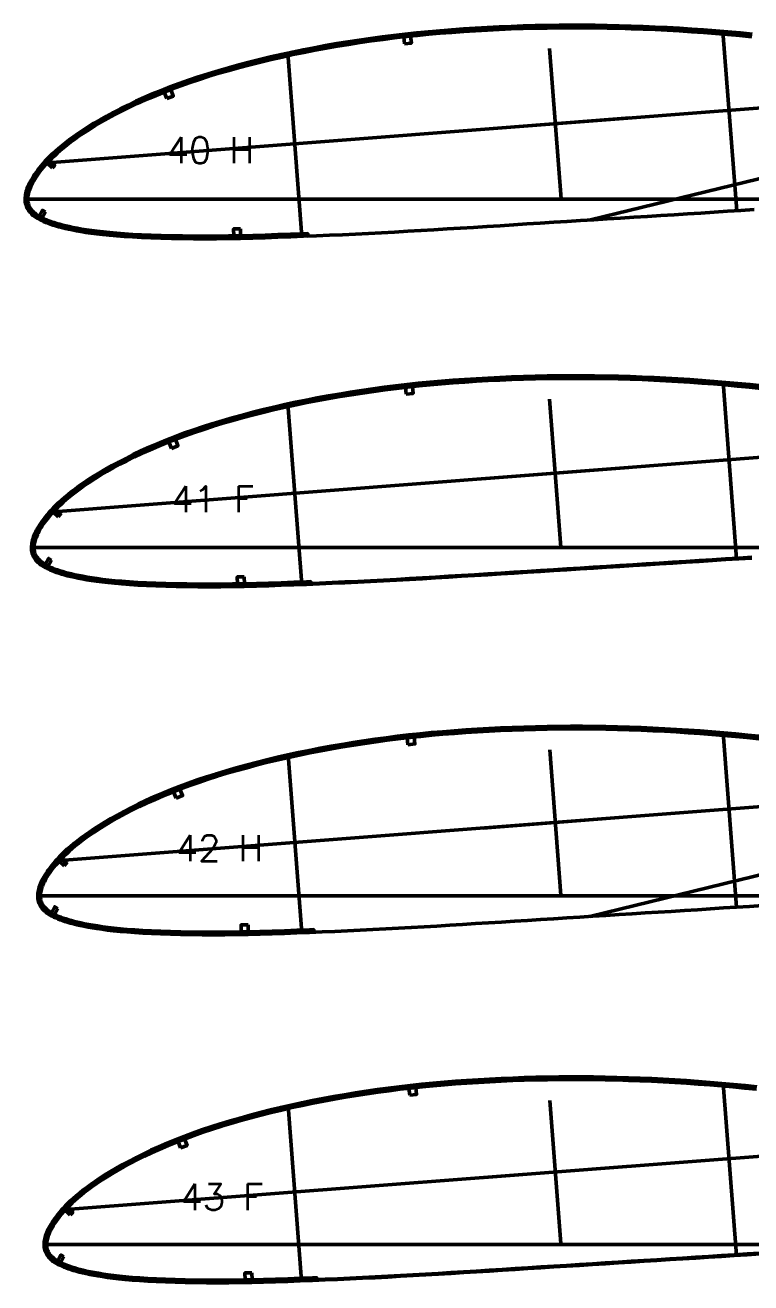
# Model space of a CAD drawing. Header units: metres. Extents: x -405 to 675, y -15418 to 133.
# Drawn here: x -304 to 112, y -8422 to -7700 of the extents above; entities that cross this region are included whole.
import ezdxf

# ---------------------------------------------------------------- set-up
doc = ezdxf.new("R2010")
doc.units = ezdxf.units.M
for name, color, linetype, lineweight in [('FoilLayer', 7, 'Continuous', 50), ('RefFoilLayer', 7, 'Continuous', 50), ('StringerLayer', 7, 'Continuous', 50), ('SubLayer', 7, 'Continuous', 50), ('TextLayer', 7, 'Continuous', 50)]:
    doc.layers.add(name, color=color, linetype=linetype, lineweight=lineweight)
doc.styles.add('MSゴシック', font='romans')

msp = doc.modelspace()

# ---------------------------------------------------------------- linework, layer by layer
at = {"layer": 'FoilLayer'}
for p, q in [((303.95, -7742.83), (20.29, -7812.05)), ((296.7, -8144.23), (19.81, -8211.76))]:
    msp.add_line(p, q, dxfattribs=at)
for points in [[(112.86, -7706.88), (105.9, -7706.21), (98.94, -7705.59), (91.99, -7705.01), (85.04, -7704.48), (78.09, -7703.99), (71.16, -7703.55), (64.23, -7703.15), (57.31, -7702.81), (50.4, -7702.51), (43.49, -7702.25), (36.59, -7702.05), (29.7, -7701.9), (22.81, -7701.79), (15.93, -7701.73), (9.05, -7701.73), (2.17, -7701.77), (-4.72, -7701.87), (-11.59, -7702.01), (-18.46, -7702.2), (-25.31, -7702.43), (-32.15, -7702.72), (-38.98, -7703.06), (-45.79, -7703.45), (-52.58, -7703.88), (-59.34, -7704.36), (-66.05, -7704.89), (-72.71, -7705.47), (-79.33, -7706.12), (-85.93, -7706.83), (-92.51, -7707.6), (-99.08, -7708.43), (-105.63, -7709.32), (-112.16, -7710.27), (-118.66, -7711.27), (-125.13, -7712.33), (-131.57, -7713.45), (-137.96, -7714.63), (-144.31, -7715.86), (-150.61, -7717.15), (-156.86, -7718.51), (-163.05, -7719.91), (-169.18, -7721.39), (-175.26, -7722.93), (-181.29, -7724.53), (-187.24, -7726.17), (-193.08, -7727.85), (-198.79, -7729.57), (-204.38, -7731.35), (-209.85, -7733.19), (-215.2, -7735.09), (-220.44, -7737.04), (-225.55, -7739.04), (-230.54, -7741.09), (-235.37, -7743.17), (-240.05, -7745.28), (-244.56, -7747.42), (-248.89, -7749.55), (-253.02, -7751.67), (-256.92, -7753.76), (-260.59, -7755.82), (-264.04, -7757.85), (-267.26, -7759.83), (-270.26, -7761.77), (-273.06, -7763.65), (-275.65, -7765.47), (-278.06, -7767.23), (-280.27, -7768.92), (-282.32, -7770.56), (-284.2, -7772.14), (-285.94, -7773.67), (-287.54, -7775.16), (-289.03, -7776.59), (-290.4, -7777.98), (-291.67, -7779.31), (-292.83, -7780.6), (-293.91, -7781.86), (-294.91, -7783.07), (-295.82, -7784.24), (-296.67, -7785.39), (-297.45, -7786.5), (-298.16, -7787.58), (-298.82, -7788.63), (-299.42, -7789.66), (-299.98, -7790.66), (-300.48, -7791.6), (-300.92, -7792.53), (-301.31, -7793.47), (-301.67, -7794.39), (-301.98, -7795.24), (-302.23, -7796.06), (-302.43, -7796.9), (-302.59, -7797.72), (-302.71, -7798.52), (-302.79, -7799.28), (-302.82, -7800.05), (-302.82, -7800.75), (-302.76, -7801.45), (-302.65, -7802.16), (-302.48, -7802.86), (-302.24, -7803.57), (-301.94, -7804.28), (-301.57, -7804.97), (-301.14, -7805.64), (-300.65, -7806.31), (-300.08, -7806.96), (-299.44, -7807.59), (-298.73, -7808.22), (-297.97, -7808.82), (-297.14, -7809.4), (-296.25, -7809.97), (-295.29, -7810.51), (-294.25, -7811.04), (-293.14, -7811.54), (-291.94, -7812.04), (-290.67, -7812.53), (-289.31, -7813.02), (-287.87, -7813.5), (-286.33, -7813.99), (-284.69, -7814.47), (-282.94, -7814.94), (-281.06, -7815.4), (-279.04, -7815.86), (-276.86, -7816.31), (-274.51, -7816.76), (-271.98, -7817.22), (-269.24, -7817.67), (-266.29, -7818.11), (-263.09, -7818.53), (-259.61, -7818.93), (-255.83, -7819.29), (-251.73, -7819.64), (-247.29, -7819.98), (-242.53, -7820.29), (-237.44, -7820.56), (-232.03, -7820.78), (-226.31, -7820.97), (-220.29, -7821.11), (-214.04, -7821.22), (-207.61, -7821.3), (-201.06, -7821.33), (-194.4, -7821.31), (-187.63, -7821.22), (-180.71, -7821.08), (-173.66, -7820.91), (-166.52, -7820.7), (-159.28, -7820.46), (-151.96, -7820.19), (-144.56, -7819.91), (-142.08, -7819.81), (-142.02, -7821.31), (-137.07, -7821.12), (-129.63, -7820.81), (-122.2, -7820.48), (-114.75, -7820.13), (-107.26, -7819.75), (-99.75, -7819.36), (-92.22, -7818.96), (-84.69, -7818.55), (-77.18, -7818.13), (-69.65, -7817.68), (-62.09, -7817.21), (-54.5, -7816.73), (-46.89, -7816.26), (-39.26, -7815.79), (-31.62, -7815.31), (-23.96, -7814.83), (-16.29, -7814.34), (-8.61, -7813.86), (-0.93, -7813.37), (6.76, -7812.89), (14.44, -7812.42), (22.12, -7811.94), (29.79, -7811.45), (37.47, -7810.96), (45.15, -7810.47), (52.84, -7809.98), (60.52, -7809.5), (68.2, -7809.02), (75.88, -7808.54), (83.56, -7808.05), (91.24, -7807.55), (98.91, -7807.06), (106.57, -7806.58), (114.23, -7806.1)], [(118.37, -7908.7), (111.51, -7908), (104.64, -7907.35), (97.76, -7906.73), (90.89, -7906.16), (84.02, -7905.64), (77.16, -7905.15), (70.31, -7904.71), (63.46, -7904.32), (56.63, -7903.98), (49.8, -7903.68), (42.97, -7903.43), (36.16, -7903.23), (29.34, -7903.08), (22.54, -7902.98), (15.74, -7902.92), (8.94, -7902.92), (2.14, -7902.96), (-4.66, -7903.05), (-11.45, -7903.19), (-18.24, -7903.38), (-25.01, -7903.61), (-31.77, -7903.9), (-38.51, -7904.23), (-45.25, -7904.61), (-51.96, -7905.04), (-58.63, -7905.52), (-65.26, -7906.04), (-71.85, -7906.62), (-78.39, -7907.25), (-84.9, -7907.95), (-91.41, -7908.72), (-97.9, -7909.54), (-104.37, -7910.42), (-110.82, -7911.35), (-117.25, -7912.34), (-123.64, -7913.39), (-130, -7914.5), (-136.32, -7915.66), (-142.59, -7916.88), (-148.81, -7918.16), (-154.99, -7919.49), (-161.1, -7920.89), (-167.16, -7922.34), (-173.17, -7923.86), (-179.13, -7925.44), (-185.01, -7927.06), (-190.78, -7928.72), (-196.42, -7930.43), (-201.94, -7932.19), (-207.35, -7934), (-212.63, -7935.88), (-217.81, -7937.81), (-222.86, -7939.78), (-227.78, -7941.81), (-232.56, -7943.86), (-237.18, -7945.95), (-241.64, -7948.06), (-245.92, -7950.17), (-249.99, -7952.26), (-253.85, -7954.33), (-257.48, -7956.36), (-260.89, -7958.36), (-264.07, -7960.32), (-267.04, -7962.24), (-269.8, -7964.1), (-272.36, -7965.9), (-274.73, -7967.63), (-276.93, -7969.31), (-278.95, -7970.92), (-280.81, -7972.48), (-282.52, -7974), (-284.11, -7975.47), (-285.57, -7976.88), (-286.93, -7978.25), (-288.18, -7979.57), (-289.33, -7980.85), (-290.4, -7982.08), (-291.38, -7983.28), (-292.29, -7984.44), (-293.12, -7985.57), (-293.89, -7986.67), (-294.6, -7987.73), (-295.24, -7988.77), (-295.84, -7989.79), (-296.39, -7990.78), (-296.89, -7991.71), (-297.32, -7992.62), (-297.71, -7993.55), (-298.06, -7994.46), (-298.37, -7995.3), (-298.62, -7996.11), (-298.82, -7996.94), (-298.97, -7997.75), (-299.09, -7998.54), (-299.17, -7999.29), (-299.2, -8000.05), (-299.19, -8000.74), (-299.14, -8001.43), (-299.03, -8002.13), (-298.86, -8002.82), (-298.62, -8003.52), (-298.33, -8004.22), (-297.97, -8004.9), (-297.54, -8005.57), (-297.05, -8006.22), (-296.49, -8006.86), (-295.86, -8007.49), (-295.17, -8008.1), (-294.41, -8008.7), (-293.6, -8009.28), (-292.71, -8009.83), (-291.77, -8010.37), (-290.74, -8010.89), (-289.64, -8011.39), (-288.46, -8011.88), (-287.2, -8012.37), (-285.86, -8012.85), (-284.43, -8013.33), (-282.91, -8013.8), (-281.29, -8014.28), (-279.56, -8014.75), (-277.71, -8015.2), (-275.71, -8015.65), (-273.56, -8016.1), (-271.24, -8016.55), (-268.74, -8017), (-266.04, -8017.44), (-263.12, -8017.88), (-259.95, -8018.29), (-256.52, -8018.68), (-252.79, -8019.05), (-248.73, -8019.39), (-244.35, -8019.72), (-239.64, -8020.03), (-234.61, -8020.3), (-229.27, -8020.52), (-223.61, -8020.7), (-217.67, -8020.84), (-211.49, -8020.95), (-205.14, -8021.03), (-198.67, -8021.06), (-192.09, -8021.04), (-185.39, -8020.95), (-178.56, -8020.81), (-171.59, -8020.64), (-164.54, -8020.44), (-157.39, -8020.2), (-150.15, -8019.94), (-142.84, -8019.66), (-140.39, -8019.56), (-140.34, -8020.61), (-135.45, -8020.42), (-128.11, -8020.11), (-120.76, -8019.79), (-113.4, -8019.44), (-106.01, -8019.07), (-98.58, -8018.68), (-91.14, -8018.29), (-83.71, -8017.88), (-76.29, -8017.46), (-68.85, -8017.02), (-61.38, -8016.55), (-53.88, -8016.08), (-46.35, -8015.61), (-38.82, -8015.15), (-31.27, -8014.68), (-23.71, -8014.2), (-16.12, -8013.72), (-8.53, -8013.24), (-0.94, -8012.76), (6.65, -8012.29), (14.24, -8011.82), (21.83, -8011.34), (29.41, -8010.86), (37, -8010.38), (44.59, -8009.9), (52.18, -8009.42), (59.77, -8008.94), (67.36, -8008.47), (74.95, -8007.99), (82.54, -8007.5), (90.12, -8007.01), (97.7, -8006.53), (105.27, -8006.05), (112.84, -8005.58)], [(116.94, -8109.81), (110.16, -8109.13), (103.38, -8108.48), (96.58, -8107.88), (89.79, -8107.31), (83.01, -8106.79), (76.23, -8106.31), (69.46, -8105.88), (62.7, -8105.49), (55.94, -8105.16), (49.2, -8104.86), (42.46, -8104.62), (35.72, -8104.42), (28.99, -8104.27), (22.27, -8104.16), (15.55, -8104.11), (8.83, -8104.1), (2.11, -8104.15), (-4.6, -8104.24), (-11.31, -8104.38), (-18.02, -8104.56), (-24.71, -8104.79), (-31.38, -8105.07), (-38.05, -8105.4), (-44.7, -8105.78), (-51.33, -8106.2), (-57.92, -8106.67), (-64.48, -8107.19), (-70.98, -8107.76), (-77.44, -8108.39), (-83.88, -8109.08), (-90.3, -8109.84), (-96.72, -8110.65), (-103.11, -8111.51), (-109.48, -8112.44), (-115.83, -8113.42), (-122.15, -8114.45), (-128.43, -8115.55), (-134.67, -8116.69), (-140.87, -8117.9), (-147.02, -8119.16), (-153.12, -8120.48), (-159.16, -8121.86), (-165.14, -8123.29), (-171.08, -8124.8), (-176.96, -8126.36), (-182.77, -8127.96), (-188.47, -8129.6), (-194.05, -8131.28), (-199.5, -8133.02), (-204.84, -8134.82), (-210.07, -8136.67), (-215.18, -8138.57), (-220.17, -8140.53), (-225.03, -8142.52), (-229.75, -8144.56), (-234.32, -8146.62), (-238.72, -8148.7), (-242.95, -8150.79), (-246.97, -8152.85), (-250.78, -8154.9), (-254.37, -8156.91), (-257.73, -8158.88), (-260.88, -8160.82), (-263.81, -8162.71), (-266.54, -8164.54), (-269.07, -8166.32), (-271.41, -8168.04), (-273.58, -8169.69), (-275.57, -8171.29), (-277.41, -8172.83), (-279.11, -8174.32), (-280.67, -8175.77), (-282.12, -8177.17), (-283.46, -8178.52), (-284.69, -8179.83), (-285.84, -8181.09), (-286.89, -8182.31), (-287.86, -8183.49), (-288.75, -8184.64), (-289.58, -8185.76), (-290.34, -8186.84), (-291.03, -8187.89), (-291.67, -8188.91), (-292.26, -8189.92), (-292.81, -8190.9), (-293.29, -8191.82), (-293.72, -8192.72), (-294.1, -8193.64), (-294.45, -8194.53), (-294.76, -8195.36), (-295, -8196.16), (-295.2, -8196.98), (-295.35, -8197.78), (-295.47, -8198.56), (-295.54, -8199.3), (-295.58, -8200.05), (-295.57, -8200.73), (-295.52, -8201.41), (-295.41, -8202.1), (-295.24, -8202.78), (-295.01, -8203.47), (-294.72, -8204.16), (-294.36, -8204.83), (-293.95, -8205.49), (-293.46, -8206.13), (-292.91, -8206.77), (-292.28, -8207.39), (-291.6, -8207.99), (-290.85, -8208.58), (-290.05, -8209.15), (-289.18, -8209.7), (-288.24, -8210.23), (-287.23, -8210.74), (-286.14, -8211.24), (-284.98, -8211.72), (-283.74, -8212.2), (-282.41, -8212.68), (-281, -8213.15), (-279.5, -8213.62), (-277.9, -8214.09), (-276.19, -8214.55), (-274.36, -8215), (-272.39, -8215.45), (-270.26, -8215.89), (-267.97, -8216.33), (-265.5, -8216.77), (-262.83, -8217.21), (-259.94, -8217.64), (-256.82, -8218.05), (-253.43, -8218.44), (-249.74, -8218.8), (-245.73, -8219.14), (-241.4, -8219.47), (-236.75, -8219.77), (-231.79, -8220.03), (-226.5, -8220.25), (-220.92, -8220.43), (-215.04, -8220.57), (-208.94, -8220.68), (-202.67, -8220.76), (-196.27, -8220.79), (-189.78, -8220.77), (-183.16, -8220.68), (-176.41, -8220.54), (-169.53, -8220.37), (-162.55, -8220.17), (-155.49, -8219.94), (-148.34, -8219.68), (-141.12, -8219.4), (-138.69, -8219.31), (-138.64, -8220.8), (-133.8, -8220.61), (-126.54, -8220.32), (-119.29, -8220), (-112.02, -8219.65), (-104.71, -8219.28), (-97.37, -8218.9), (-90.02, -8218.51), (-82.68, -8218.11), (-75.34, -8217.69), (-67.99, -8217.26), (-60.61, -8216.8), (-53.2, -8216.33), (-45.77, -8215.87), (-38.32, -8215.41), (-30.86, -8214.95), (-23.39, -8214.48), (-15.9, -8214), (-8.4, -8213.53), (-0.9, -8213.05), (6.6, -8212.59), (14.1, -8212.12), (21.59, -8211.65), (29.08, -8211.18), (36.58, -8210.7), (44.08, -8210.22), (51.58, -8209.75), (59.08, -8209.28), (66.58, -8208.81), (74.07, -8208.33), (81.57, -8207.86), (89.07, -8207.37), (96.55, -8206.89), (104.03, -8206.42), (111.51, -8205.96), (118.98, -8205.5)], [(115.52, -8310.93), (108.82, -8310.25), (102.11, -8309.62), (95.4, -8309.02), (88.7, -8308.46), (82, -8307.95), (75.3, -8307.47), (68.61, -8307.05), (61.93, -8306.67), (55.26, -8306.33), (48.6, -8306.04), (41.94, -8305.8), (35.28, -8305.6), (28.64, -8305.45), (22, -8305.35), (15.36, -8305.3), (8.73, -8305.29), (2.09, -8305.34), (-4.55, -8305.42), (-11.18, -8305.56), (-17.8, -8305.74), (-24.4, -8305.97), (-31, -8306.25), (-37.58, -8306.57), (-44.15, -8306.95), (-50.7, -8307.37), (-57.22, -8307.83), (-63.69, -8308.34), (-70.11, -8308.9), (-76.49, -8309.52), (-82.85, -8310.21), (-89.2, -8310.95), (-95.54, -8311.75), (-101.85, -8312.61), (-108.15, -8313.52), (-114.41, -8314.49), (-120.66, -8315.52), (-126.86, -8316.59), (-133.02, -8317.73), (-139.15, -8318.92), (-145.22, -8320.16), (-151.25, -8321.47), (-157.21, -8322.83), (-163.12, -8324.25), (-168.99, -8325.73), (-174.8, -8327.28), (-180.54, -8328.86), (-186.17, -8330.48), (-191.68, -8332.14), (-197.06, -8333.86), (-202.34, -8335.63), (-207.5, -8337.46), (-212.55, -8339.34), (-217.48, -8341.27), (-222.28, -8343.24), (-226.94, -8345.25), (-231.45, -8347.29), (-235.8, -8349.34), (-239.98, -8351.4), (-243.95, -8353.45), (-247.72, -8355.46), (-251.26, -8357.45), (-254.58, -8359.4), (-257.69, -8361.31), (-260.58, -8363.18), (-263.28, -8364.99), (-265.78, -8366.75), (-268.09, -8368.44), (-270.23, -8370.07), (-272.2, -8371.65), (-274.02, -8373.17), (-275.69, -8374.65), (-277.24, -8376.08), (-278.67, -8377.46), (-279.99, -8378.8), (-281.21, -8380.09), (-282.34, -8381.33), (-283.37, -8382.54), (-284.33, -8383.7), (-285.22, -8384.84), (-286.03, -8385.94), (-286.78, -8387.01), (-287.47, -8388.05), (-288.1, -8389.06), (-288.68, -8390.06), (-289.22, -8391.02), (-289.7, -8391.93), (-290.12, -8392.82), (-290.5, -8393.72), (-290.84, -8394.6), (-291.14, -8395.43), (-291.39, -8396.22), (-291.58, -8397.02), (-291.73, -8397.81), (-291.85, -8398.57), (-291.92, -8399.31), (-291.95, -8400.05), (-291.95, -8400.72), (-291.9, -8401.39), (-291.79, -8402.07), (-291.62, -8402.74), (-291.39, -8403.42), (-291.1, -8404.1), (-290.76, -8404.76), (-290.35, -8405.41), (-289.87, -8406.05), (-289.32, -8406.67), (-288.71, -8407.28), (-288.03, -8407.88), (-287.3, -8408.46), (-286.5, -8409.02), (-285.64, -8409.56), (-284.72, -8410.09), (-283.72, -8410.59), (-282.65, -8411.08), (-281.5, -8411.56), (-280.27, -8412.03), (-278.96, -8412.5), (-277.57, -8412.97), (-276.08, -8413.44), (-274.5, -8413.9), (-272.82, -8414.35), (-271.01, -8414.8), (-269.06, -8415.24), (-266.96, -8415.68), (-264.7, -8416.11), (-262.26, -8416.55), (-259.62, -8416.98), (-256.77, -8417.41), (-253.69, -8417.81), (-250.34, -8418.2), (-246.69, -8418.55), (-242.73, -8418.89), (-238.46, -8419.21), (-233.86, -8419.51), (-228.96, -8419.77), (-223.74, -8419.99), (-218.22, -8420.16), (-212.42, -8420.3), (-206.39, -8420.41), (-200.2, -8420.49), (-193.88, -8420.52), (-187.46, -8420.49), (-180.93, -8420.41), (-174.26, -8420.28), (-167.46, -8420.11), (-160.57, -8419.91), (-153.6, -8419.68), (-146.53, -8419.42), (-139.4, -8419.15), (-137, -8419.05), (-136.96, -8420.1), (-132.19, -8419.91), (-125.02, -8419.62), (-117.85, -8419.3), (-110.67, -8418.96), (-103.45, -8418.6), (-96.21, -8418.22), (-88.95, -8417.83), (-81.69, -8417.44), (-74.45, -8417.03), (-67.19, -8416.6), (-59.9, -8416.14), (-52.58, -8415.68), (-45.24, -8415.23), (-37.88, -8414.78), (-30.52, -8414.32), (-23.13, -8413.85), (-15.74, -8413.38), (-8.33, -8412.91), (-0.92, -8412.45), (6.49, -8411.98), (13.9, -8411.52), (21.3, -8411.06), (28.7, -8410.59), (36.11, -8410.12), (43.51, -8409.65), (50.92, -8409.18), (58.33, -8408.72), (65.74, -8408.25), (73.14, -8407.78), (80.55, -8407.31), (87.95, -8406.83), (95.35, -8406.36), (102.74, -8405.89), (110.12, -8405.43), (117.5, -8404.98)]]:
    msp.add_lwpolyline(points, dxfattribs=at)
at = {"layer": 'RefFoilLayer'}
for points in [[(113, -7705.38), (106.03, -7704.72), (99.07, -7704.1), (92.1, -7703.52), (85.14, -7702.98), (78.19, -7702.49), (71.24, -7702.05), (64.31, -7701.66), (57.38, -7701.31), (50.45, -7701.01), (43.54, -7700.75), (36.63, -7700.55), (29.72, -7700.4), (22.82, -7700.29), (15.93, -7700.23), (9.04, -7700.23), (2.15, -7700.27), (-4.75, -7700.37), (-11.63, -7700.51), (-18.51, -7700.7), (-25.37, -7700.93), (-32.23, -7701.22), (-39.06, -7701.56), (-45.89, -7701.95), (-52.69, -7702.38), (-59.46, -7702.87), (-66.18, -7703.4), (-72.86, -7703.98), (-79.49, -7704.63), (-86.1, -7705.34), (-92.7, -7706.11), (-99.28, -7706.94), (-105.85, -7707.83), (-112.39, -7708.78), (-118.9, -7709.79), (-125.39, -7710.85), (-131.84, -7711.97), (-138.25, -7713.15), (-144.61, -7714.39), (-150.93, -7715.69), (-157.19, -7717.04), (-163.4, -7718.46), (-169.55, -7719.93), (-175.64, -7721.48), (-181.69, -7723.08), (-187.66, -7724.73), (-193.51, -7726.41), (-199.25, -7728.14), (-204.86, -7729.93), (-210.35, -7731.78), (-215.73, -7733.68), (-220.99, -7735.64), (-226.12, -7737.65), (-231.13, -7739.71), (-235.99, -7741.8), (-240.69, -7743.93), (-245.22, -7746.07), (-249.58, -7748.22), (-253.72, -7750.35), (-257.65, -7752.46), (-261.35, -7754.53), (-264.83, -7756.57), (-268.07, -7758.57), (-271.1, -7760.52), (-273.92, -7762.42), (-276.54, -7764.26), (-278.97, -7766.04), (-281.21, -7767.75), (-283.28, -7769.41), (-285.19, -7771.01), (-286.96, -7772.57), (-288.59, -7774.08), (-290.09, -7775.54), (-291.49, -7776.94), (-292.78, -7778.31), (-293.97, -7779.63), (-295.07, -7780.9), (-296.09, -7782.15), (-297.03, -7783.35), (-297.9, -7784.53), (-298.7, -7785.67), (-299.44, -7786.78), (-300.11, -7787.87), (-300.73, -7788.93), (-301.31, -7789.96), (-301.84, -7790.96), (-302.3, -7791.95), (-302.71, -7792.92), (-303.08, -7793.87), (-303.41, -7794.8), (-303.69, -7795.72), (-303.91, -7796.62), (-304.07, -7797.5), (-304.2, -7798.37), (-304.29, -7799.22), (-304.32, -7800.05), (-304.31, -7800.87), (-304.24, -7801.7), (-304.11, -7802.53), (-303.9, -7803.35), (-303.61, -7804.17), (-303.26, -7804.98), (-302.83, -7805.78), (-302.34, -7806.55), (-301.77, -7807.3), (-301.13, -7808.02), (-300.43, -7808.72), (-299.66, -7809.4), (-298.83, -7810.05), (-297.94, -7810.67), (-296.99, -7811.27), (-295.96, -7811.85), (-294.87, -7812.4), (-293.71, -7812.93), (-292.48, -7813.44), (-291.18, -7813.95), (-289.79, -7814.44), (-288.31, -7814.94), (-286.75, -7815.43), (-285.08, -7815.91), (-283.3, -7816.4), (-281.39, -7816.87), (-279.34, -7817.33), (-277.15, -7817.79), (-274.78, -7818.24), (-272.22, -7818.7), (-269.47, -7819.15), (-266.48, -7819.6), (-263.26, -7820.02), (-259.76, -7820.42), (-255.96, -7820.79), (-251.84, -7821.14), (-247.39, -7821.48), (-242.61, -7821.79), (-237.5, -7822.06), (-232.08, -7822.28), (-226.34, -7822.47), (-220.32, -7822.61), (-214.06, -7822.72), (-207.62, -7822.8), (-201.05, -7822.83), (-194.39, -7822.81), (-187.6, -7822.72), (-180.67, -7822.58), (-173.62, -7822.41), (-166.47, -7822.2), (-159.23, -7821.96), (-151.9, -7821.69), (-144.5, -7821.41), (-137.07, -7821.12), (-129.63, -7820.81), (-122.2, -7820.48), (-114.75, -7820.13), (-107.26, -7819.75), (-99.75, -7819.36), (-92.22, -7818.96), (-84.69, -7818.55), (-77.18, -7818.13), (-69.65, -7817.68), (-62.09, -7817.21), (-54.5, -7816.73), (-46.89, -7816.26), (-39.26, -7815.79), (-31.62, -7815.31), (-23.96, -7814.83), (-16.29, -7814.34), (-8.61, -7813.86), (-0.93, -7813.37), (6.76, -7812.89), (14.44, -7812.42), (22.12, -7811.94), (29.79, -7811.45), (37.47, -7810.96), (45.15, -7810.47), (52.84, -7809.98), (60.52, -7809.5), (68.2, -7809.02), (75.88, -7808.54), (83.56, -7808.05), (91.24, -7807.55), (98.91, -7807.06), (106.57, -7806.58), (114.23, -7806.1)], [(118.52, -7907.2), (111.65, -7906.51), (104.77, -7905.85), (97.89, -7905.24), (91.01, -7904.67), (84.13, -7904.14), (77.26, -7903.66), (70.39, -7903.22), (63.54, -7902.83), (56.69, -7902.48), (49.85, -7902.18), (43.02, -7901.94), (36.19, -7901.73), (29.37, -7901.58), (22.55, -7901.48), (15.74, -7901.42), (8.93, -7901.42), (2.12, -7901.46), (-4.69, -7901.55), (-11.49, -7901.69), (-18.29, -7901.88), (-25.07, -7902.11), (-31.84, -7902.4), (-38.6, -7902.73), (-45.34, -7903.12), (-52.06, -7903.55), (-58.75, -7904.02), (-65.39, -7904.55), (-71.99, -7905.12), (-78.55, -7905.76), (-85.08, -7906.46), (-91.6, -7907.23), (-98.1, -7908.05), (-104.59, -7908.93), (-111.05, -7909.87), (-117.49, -7910.86), (-123.9, -7911.92), (-130.27, -7913.02), (-136.6, -7914.19), (-142.89, -7915.41), (-149.13, -7916.69), (-155.32, -7918.03), (-161.45, -7919.43), (-167.53, -7920.89), (-173.55, -7922.41), (-179.53, -7924), (-185.42, -7925.62), (-191.21, -7927.29), (-196.88, -7929), (-202.42, -7930.77), (-207.85, -7932.59), (-213.16, -7934.47), (-218.36, -7936.41), (-223.43, -7938.4), (-228.38, -7940.43), (-233.18, -7942.5), (-237.82, -7944.6), (-242.3, -7946.72), (-246.6, -7948.84), (-250.7, -7950.94), (-254.59, -7953.02), (-258.24, -7955.07), (-261.67, -7957.09), (-264.88, -7959.06), (-267.87, -7960.99), (-270.66, -7962.87), (-273.25, -7964.69), (-275.65, -7966.44), (-277.86, -7968.14), (-279.91, -7969.77), (-281.8, -7971.36), (-283.54, -7972.9), (-285.15, -7974.39), (-286.64, -7975.83), (-288.02, -7977.22), (-289.29, -7978.56), (-290.47, -7979.87), (-291.56, -7981.13), (-292.57, -7982.36), (-293.49, -7983.55), (-294.35, -7984.71), (-295.14, -7985.84), (-295.87, -7986.94), (-296.54, -7988.01), (-297.15, -7989.06), (-297.72, -7990.08), (-298.24, -7991.07), (-298.7, -7992.05), (-299.11, -7993.01), (-299.47, -7993.95), (-299.8, -7994.86), (-300.08, -7995.77), (-300.29, -7996.66), (-300.45, -7997.53), (-300.58, -7998.39), (-300.66, -7999.23), (-300.7, -8000.05), (-300.69, -8000.86), (-300.62, -8001.68), (-300.49, -8002.5), (-300.28, -8003.31), (-300, -8004.12), (-299.65, -8004.92), (-299.23, -8005.71), (-298.74, -8006.47), (-298.18, -8007.21), (-297.55, -8007.93), (-296.85, -8008.62), (-296.09, -8009.28), (-295.27, -8009.93), (-294.39, -8010.55), (-293.45, -8011.14), (-292.44, -8011.71), (-291.36, -8012.25), (-290.22, -8012.77), (-289, -8013.28), (-287.71, -8013.78), (-286.34, -8014.27), (-284.88, -8014.76), (-283.33, -8015.24), (-281.68, -8015.73), (-279.92, -8016.2), (-278.04, -8016.67), (-276.02, -8017.12), (-273.85, -8017.57), (-271.51, -8018.02), (-268.98, -8018.48), (-266.26, -8018.92), (-263.31, -8019.36), (-260.12, -8019.78), (-256.67, -8020.18), (-252.91, -8020.54), (-248.84, -8020.89), (-244.44, -8021.22), (-239.72, -8021.53), (-234.68, -8021.79), (-229.31, -8022.02), (-223.65, -8022.2), (-217.69, -8022.34), (-211.51, -8022.45), (-205.15, -8022.53), (-198.66, -8022.56), (-192.07, -8022.54), (-185.36, -8022.45), (-178.52, -8022.31), (-171.55, -8022.14), (-164.49, -8021.94), (-157.33, -8021.7), (-150.09, -8021.43), (-142.78, -8021.16), (-135.43, -8020.87), (-128.09, -8020.56), (-120.74, -8020.24), (-113.38, -8019.89), (-105.99, -8019.52), (-98.56, -8019.13), (-91.12, -8018.74), (-83.68, -8018.33), (-76.26, -8017.91), (-68.82, -8017.47), (-61.35, -8017), (-53.85, -8016.53), (-46.33, -8016.06), (-38.79, -8015.6), (-31.24, -8015.13), (-23.68, -8014.65), (-16.09, -8014.17), (-8.51, -8013.69), (-0.92, -8013.21), (6.68, -8012.74), (14.27, -8012.27), (21.85, -8011.79), (29.44, -8011.31), (37.03, -8010.83), (44.62, -8010.34), (52.21, -8009.87), (59.8, -8009.39), (67.39, -8008.92), (74.98, -8008.44), (82.57, -8007.95), (90.15, -8007.46), (97.73, -8006.98), (105.3, -8006.5), (112.87, -8006.03)], [(117.09, -8108.32), (110.31, -8107.63), (103.51, -8106.99), (96.71, -8106.38), (89.91, -8105.82), (83.11, -8105.29), (76.33, -8104.82), (69.55, -8104.38), (62.77, -8104), (56.01, -8103.66), (49.25, -8103.36), (42.5, -8103.12), (35.75, -8102.92), (29.01, -8102.77), (22.28, -8102.66), (15.55, -8102.61), (8.82, -8102.6), (2.09, -8102.65), (-4.63, -8102.74), (-11.36, -8102.88), (-18.07, -8103.06), (-24.77, -8103.29), (-31.46, -8103.57), (-38.13, -8103.9), (-44.8, -8104.28), (-51.44, -8104.71), (-58.04, -8105.18), (-64.61, -8105.7), (-71.13, -8106.27), (-77.6, -8106.9), (-84.05, -8107.59), (-90.49, -8108.35), (-96.92, -8109.16), (-103.33, -8110.03), (-109.71, -8110.95), (-116.07, -8111.94), (-122.4, -8112.98), (-128.7, -8114.07), (-134.96, -8115.22), (-141.17, -8116.43), (-147.33, -8117.69), (-153.45, -8119.02), (-159.51, -8120.4), (-165.51, -8121.84), (-171.46, -8123.35), (-177.36, -8124.91), (-183.19, -8126.52), (-188.91, -8128.16), (-194.5, -8129.86), (-199.98, -8131.6), (-205.34, -8133.4), (-210.59, -8135.26), (-215.72, -8137.17), (-220.74, -8139.14), (-225.63, -8141.15), (-230.37, -8143.19), (-234.96, -8145.26), (-239.38, -8147.36), (-243.63, -8149.45), (-247.68, -8151.53), (-251.52, -8153.59), (-255.13, -8155.61), (-258.52, -8157.6), (-261.69, -8159.56), (-264.65, -8161.46), (-267.4, -8163.32), (-269.96, -8165.11), (-272.32, -8166.85), (-274.52, -8168.52), (-276.54, -8170.14), (-278.4, -8171.7), (-280.13, -8173.22), (-281.71, -8174.7), (-283.19, -8176.12), (-284.55, -8177.49), (-285.81, -8178.82), (-286.97, -8180.11), (-288.05, -8181.36), (-289.04, -8182.57), (-289.96, -8183.75), (-290.8, -8184.9), (-291.59, -8186.01), (-292.31, -8187.1), (-292.97, -8188.16), (-293.57, -8189.19), (-294.13, -8190.2), (-294.65, -8191.18), (-295.1, -8192.14), (-295.5, -8193.09), (-295.86, -8194.02), (-296.19, -8194.93), (-296.46, -8195.82), (-296.67, -8196.7), (-296.83, -8197.56), (-296.96, -8198.41), (-297.04, -8199.24), (-297.08, -8200.05), (-297.07, -8200.85), (-297, -8201.66), (-296.87, -8202.47), (-296.66, -8203.27), (-296.38, -8204.07), (-296.04, -8204.86), (-295.62, -8205.64), (-295.14, -8206.39), (-294.59, -8207.13), (-293.96, -8207.83), (-293.27, -8208.51), (-292.53, -8209.17), (-291.72, -8209.81), (-290.85, -8210.42), (-289.91, -8211.01), (-288.92, -8211.57), (-287.85, -8212.1), (-286.72, -8212.62), (-285.52, -8213.12), (-284.24, -8213.61), (-282.89, -8214.1), (-281.45, -8214.58), (-279.92, -8215.06), (-278.29, -8215.54), (-276.55, -8216.01), (-274.69, -8216.47), (-272.69, -8216.92), (-270.55, -8217.36), (-268.24, -8217.81), (-265.74, -8218.25), (-263.05, -8218.7), (-260.14, -8219.13), (-256.99, -8219.54), (-253.57, -8219.93), (-249.87, -8220.29), (-245.85, -8220.64), (-241.5, -8220.96), (-236.83, -8221.27), (-231.85, -8221.53), (-226.55, -8221.75), (-220.95, -8221.93), (-215.07, -8222.07), (-208.96, -8222.18), (-202.68, -8222.26), (-196.27, -8222.29), (-189.76, -8222.27), (-183.13, -8222.18), (-176.37, -8222.04), (-169.48, -8221.87), (-162.5, -8221.67), (-155.44, -8221.44), (-148.28, -8221.18), (-141.06, -8220.9), (-133.8, -8220.61), (-126.54, -8220.32), (-119.29, -8220), (-112.02, -8219.65), (-104.71, -8219.28), (-97.37, -8218.9), (-90.02, -8218.51), (-82.68, -8218.11), (-75.34, -8217.69), (-67.99, -8217.26), (-60.61, -8216.8), (-53.2, -8216.33), (-45.77, -8215.87), (-38.32, -8215.41), (-30.86, -8214.95), (-23.39, -8214.48), (-15.9, -8214), (-8.4, -8213.53), (-0.9, -8213.05), (6.6, -8212.59), (14.1, -8212.12), (21.59, -8211.65), (29.08, -8211.18), (36.58, -8210.7), (44.08, -8210.22), (51.58, -8209.75), (59.08, -8209.28), (66.58, -8208.81), (74.07, -8208.33), (81.57, -8207.86), (89.07, -8207.37), (96.55, -8206.89), (104.03, -8206.42), (111.51, -8205.96), (118.98, -8205.5)], [(115.67, -8309.44), (108.96, -8308.76), (102.25, -8308.12), (95.53, -8307.52), (88.81, -8306.96), (82.1, -8306.45), (75.39, -8305.98), (68.7, -8305.55), (62.01, -8305.17), (55.33, -8304.83), (48.65, -8304.54), (41.98, -8304.3), (35.32, -8304.1), (28.66, -8303.95), (22.01, -8303.85), (15.36, -8303.8), (8.72, -8303.79), (2.07, -8303.84), (-4.58, -8303.93), (-11.22, -8304.06), (-17.85, -8304.24), (-24.47, -8304.47), (-31.07, -8304.75), (-37.67, -8305.08), (-44.25, -8305.45), (-50.81, -8305.87), (-57.33, -8306.33), (-63.82, -8306.85), (-70.26, -8307.41), (-76.66, -8308.03), (-83.03, -8308.72), (-89.39, -8309.47), (-95.74, -8310.27), (-102.07, -8311.13), (-108.37, -8312.04), (-114.66, -8313.01), (-120.91, -8314.04), (-127.13, -8315.12), (-133.31, -8316.26), (-139.45, -8317.45), (-145.54, -8318.7), (-151.58, -8320.01), (-157.56, -8321.37), (-163.49, -8322.79), (-169.37, -8324.28), (-175.2, -8325.83), (-180.95, -8327.42), (-186.6, -8329.04), (-192.13, -8330.71), (-197.54, -8332.43), (-202.84, -8334.21), (-208.02, -8336.05), (-213.09, -8337.94), (-218.05, -8339.88), (-222.87, -8341.86), (-227.56, -8343.88), (-232.09, -8345.93), (-236.47, -8348), (-240.66, -8350.07), (-244.66, -8352.12), (-248.45, -8354.15), (-252.02, -8356.15), (-255.37, -8358.12), (-258.5, -8360.05), (-261.42, -8361.93), (-264.14, -8363.76), (-266.66, -8365.54), (-269, -8367.25), (-271.17, -8368.9), (-273.17, -8370.5), (-275.01, -8372.05), (-276.71, -8373.55), (-278.28, -8375), (-279.73, -8376.41), (-281.08, -8377.77), (-282.32, -8379.08), (-283.47, -8380.35), (-284.53, -8381.59), (-285.52, -8382.78), (-286.42, -8383.95), (-287.26, -8385.08), (-288.03, -8386.18), (-288.74, -8387.25), (-289.39, -8388.3), (-289.99, -8389.32), (-290.55, -8390.32), (-291.06, -8391.29), (-291.51, -8392.24), (-291.9, -8393.18), (-292.25, -8394.09), (-292.58, -8394.99), (-292.85, -8395.87), (-293.05, -8396.74), (-293.21, -8397.59), (-293.34, -8398.43), (-293.42, -8399.25), (-293.45, -8400.05), (-293.44, -8400.84), (-293.38, -8401.64), (-293.25, -8402.44), (-293.04, -8403.23), (-292.77, -8404.02), (-292.43, -8404.8), (-292.02, -8405.57), (-291.54, -8406.32), (-290.99, -8407.04), (-290.38, -8407.74), (-289.7, -8408.41), (-288.96, -8409.06), (-288.16, -8409.69), (-287.3, -8410.29), (-286.38, -8410.87), (-285.39, -8411.43), (-284.34, -8411.96), (-283.23, -8412.47), (-282.04, -8412.96), (-280.78, -8413.45), (-279.44, -8413.93), (-278.02, -8414.4), (-276.51, -8414.88), (-274.9, -8415.35), (-273.18, -8415.81), (-271.34, -8416.27), (-269.37, -8416.71), (-267.25, -8417.15), (-264.96, -8417.59), (-262.5, -8418.03), (-259.84, -8418.47), (-256.97, -8418.9), (-253.86, -8419.3), (-250.48, -8419.69), (-246.82, -8420.05), (-242.85, -8420.39), (-238.55, -8420.71), (-233.94, -8421.01), (-229.02, -8421.27), (-223.79, -8421.49), (-218.26, -8421.66), (-212.45, -8421.8), (-206.41, -8421.91), (-200.2, -8421.99), (-193.87, -8422.02), (-187.44, -8421.99), (-180.9, -8421.91), (-174.22, -8421.78), (-167.42, -8421.61), (-160.52, -8421.41), (-153.54, -8421.18), (-146.47, -8420.92), (-139.34, -8420.65), (-132.17, -8420.36), (-125, -8420.07), (-117.83, -8419.75), (-110.65, -8419.41), (-103.43, -8419.05), (-96.18, -8418.67), (-88.92, -8418.28), (-81.67, -8417.89), (-74.42, -8417.48), (-67.16, -8417.04), (-59.87, -8416.59), (-52.55, -8416.13), (-45.21, -8415.68), (-37.85, -8415.23), (-30.49, -8414.77), (-23.11, -8414.3), (-15.71, -8413.83), (-8.3, -8413.36), (-0.89, -8412.89), (6.52, -8412.43), (13.92, -8411.97), (21.33, -8411.51), (28.73, -8411.04), (36.14, -8410.57), (43.54, -8410.09), (50.95, -8409.63), (58.36, -8409.17), (65.77, -8408.7), (73.17, -8408.23), (80.58, -8407.76), (87.98, -8407.28), (95.38, -8406.81), (102.76, -8406.34), (110.15, -8405.88), (117.53, -8405.43)]]:
    msp.add_lwpolyline(points, dxfattribs=at)
at = {"layer": 'StringerLayer'}
for points in [[(-86.61, -7710.92), (-82.63, -7710.5), (-83.06, -7706.52), (-87.04, -7706.95), (-86.61, -7710.92)], [(-223.03, -7742.35), (-219.3, -7740.89), (-220.76, -7737.17), (-224.48, -7738.62), (-223.03, -7742.35)], [(-288.84, -7782.15), (-287.47, -7780.7), (-290.37, -7777.95), (-291.75, -7779.4), (-288.84, -7782.15)], [(-292.64, -7807.41), (-294.38, -7806.43), (-296.34, -7809.92), (-294.6, -7810.9), (-292.64, -7807.41)], [(-180.7, -7817.08), (-184.7, -7817.16), (-184.62, -7821.16), (-180.62, -7821.08), (-180.7, -7817.08)], [(-85.6, -7912.05), (-81.62, -7911.62), (-82.05, -7907.65), (-86.02, -7908.08), (-85.6, -7912.05)], [(-220.37, -7943.1), (-216.64, -7941.65), (-218.1, -7937.92), (-221.83, -7939.38), (-220.37, -7943.1)], [(-285.37, -7982.42), (-283.99, -7980.96), (-286.89, -7978.21), (-288.27, -7979.67), (-285.37, -7982.42)], [(-289.11, -8007.27), (-290.85, -8006.29), (-292.82, -8009.78), (-291.07, -8010.76), (-289.11, -8007.27)], [(-178.53, -8016.81), (-182.53, -8016.89), (-182.45, -8020.89), (-178.45, -8020.81), (-178.53, -8016.81)], [(-84.58, -8113.18), (-80.6, -8112.75), (-81.03, -8108.78), (-85.01, -8109.2), (-84.58, -8113.18)], [(-217.71, -8143.86), (-213.99, -8142.4), (-215.45, -8138.68), (-219.17, -8140.14), (-217.71, -8143.86)], [(-281.89, -8182.68), (-280.51, -8181.23), (-283.42, -8178.48), (-284.79, -8179.93), (-281.89, -8182.68)], [(-285.58, -8207.13), (-287.33, -8206.15), (-289.29, -8209.64), (-287.55, -8210.62), (-285.58, -8207.13)], [(-176.36, -8216.54), (-180.36, -8216.62), (-180.28, -8220.62), (-176.28, -8220.54), (-176.36, -8216.54)], [(-83.57, -8314.31), (-79.59, -8313.88), (-80.02, -8309.9), (-83.99, -8310.33), (-83.57, -8314.31)], [(-215.06, -8344.62), (-211.33, -8343.16), (-212.79, -8339.43), (-216.51, -8340.89), (-215.06, -8344.62)], [(-278.41, -8382.95), (-277.03, -8381.5), (-279.94, -8378.75), (-281.31, -8380.2), (-278.41, -8382.95)], [(-282.06, -8406.99), (-283.8, -8406.01), (-285.76, -8409.5), (-284.02, -8410.48), (-282.06, -8406.99)], [(-174.18, -8416.27), (-178.18, -8416.35), (-178.1, -8420.35), (-174.1, -8420.27), (-174.18, -8416.27)]]:
    msp.add_lwpolyline(points, dxfattribs=at)
at = {"layer": 'SubLayer'}
for p, q in [((96.22, -7703.86), (104.14, -7806.73)), ((-3.32, -7713.64), (3.32, -7799.98)), ((-153.56, -7716.26), (-145.47, -7821.45)), ((280.06, -7735.26), (-293.78, -7779.41)), ((-42.85, -7760.11), (42.85, -7753.51)), ((-304.32, -7800), (507.2, -7800)), ((96.28, -7905.1), (104.09, -8006.58)), ((-153.5, -7917.64), (-145.52, -8021.26)), ((-3.27, -7914.85), (3.27, -7999.79)), ((276.72, -7936.03), (-290.28, -7979.66)), ((-42.16, -7960.57), (42.16, -7954.08)), ((-300.7, -8000), (501.17, -8000)), ((96.33, -8106.35), (104.03, -8206.42)), ((-153.43, -8119.01), (-145.58, -8221.07)), ((-3.21, -8116.06), (3.21, -8199.61)), ((273.39, -8136.8), (-286.78, -8179.9)), ((-41.47, -8161.03), (41.47, -8154.65)), ((-297.08, -8200), (495.13, -8200)), ((96.39, -8307.6), (103.98, -8406.27)), ((-153.36, -8320.41), (-145.63, -8420.89)), ((-3.16, -8317.28), (3.16, -8399.42)), ((270.06, -8337.57), (-283.29, -8380.15)), ((-40.79, -8361.49), (40.79, -8355.21)), ((-293.45, -8400), (489.09, -8400))]:
    msp.add_line(p, q, dxfattribs=at)

# ---------------------------------------------------------------- texts
at = {"layer": 'TextLayer', "style": 'MSゴシック'}
for s, p in [('40 H', (-223.17, -7779.52)), ('41 F', (-220.51, -7979.76)), ('42 H', (-217.86, -8180.01)), ('43 F', (-215.2, -8380.25))]:
    msp.add_text(s, height=15, dxfattribs=at).set_placement(p)

doc.saveas('drawing.dxf')
